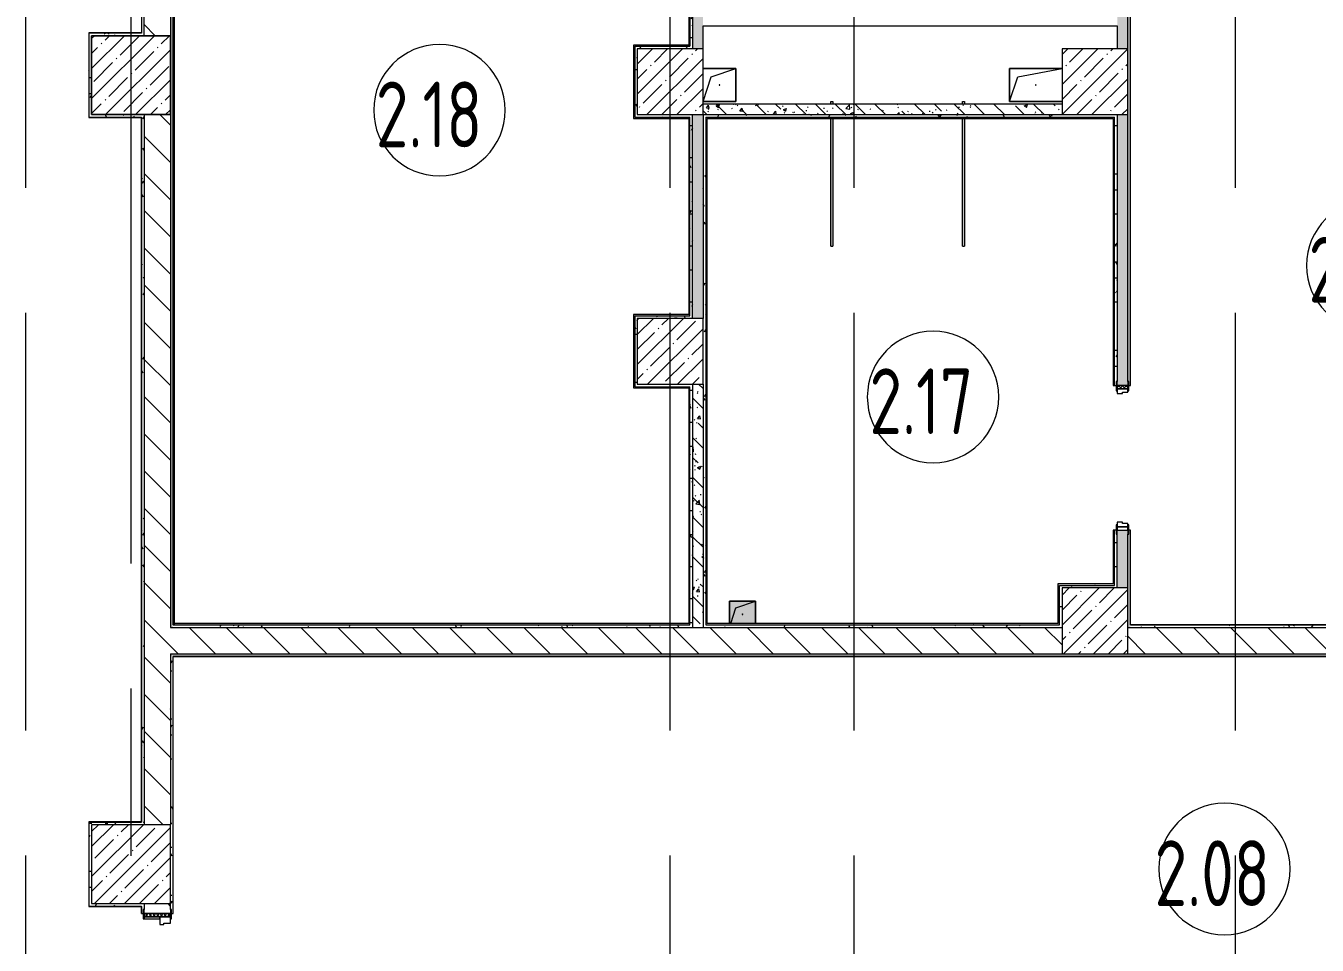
# Model space of a CAD drawing. Header units: millimetres. Extents: x -625 to 415037, y -3642 to 102118.
# Drawn here: x 214432 to 224252, y 16383 to 23374 of the extents above; entities that cross this region are included whole.
import ezdxf

# ---------------------------------------------------------------- set-up
doc = ezdxf.new("R2010")
doc.units = ezdxf.units.MM
doc.linetypes.add('Осевая', pattern=[6350, 1270, -952.5, 3175, -952.5])
for name, color, linetype, lineweight in [('A-AREA-IDEN', 7, 'Continuous', 9), ('A-DOOR-FRAM-2', 7, 'Continuous', 5), ('A-GENM', 7, 'Continuous', 9), ('A-WALL', 7, 'Continuous', 5), ('I-WALL', 7, 'Continuous', 5), ('S-COLS', 7, 'Continuous', 9), ('S-COLS-1', 7, 'Continuous', 5), ('Оси', 7, 'Continuous', 9), ('Оси-2', 7, 'Осевая', 9)]:
    doc.layers.add(name, color=color, linetype=linetype, lineweight=lineweight)
doc.layers.add('A-AREA-PATT-2', color=7, linetype='Continuous', lineweight=5, true_color=0xcde0ef, transparency=1)
for name, color, linetype, lineweight, true_color in [('A-DOOR-1', 7, 'Continuous', 5, 0xc0c0c0), ('A-DOOR-FRAM-1', 7, 'Continuous', 5, 0xc0c0c0), ('A-WALL-1', 9, 'Continuous', 5, 0x808080), ('A-WALL-FNSH-1', 9, 'Continuous', 5, 0x808080)]:
    doc.layers.add(name, color=color, linetype=linetype, lineweight=lineweight, true_color=true_color)
doc.layers.get('A-DOOR-1').off()
doc.styles.add('СПДС', font='ГОСТ тип А.ttf', dxfattribs={"width": 0.9})
pattern_1 = [(135, (148772.12, -0.94), (-141.42136, -141.42136), [])]
pattern_2 = [(135, (148772.12, -0.94), (-150.8683, -150.8683), [213.36, -35.56, 7.112, -35.56]), (135, (148772.12, 149.83), (-150.8683, -150.8683), []), (50, (148772.12, -0.94), (255.05767, -22.3145), [26.67, -293.37]), (355, (148772.12, -0.94), (-49.3404, 267.4791), [21.336, -234.696]), (100.451, (148793.38, -2.8), (205.7195, 245.16356), [22.666, -249.326]), (46.184, (148772.12, 70.18), (379.511, -58.86), [40.005, -440.055]), (96.636, (148803.75, 65.27), (332.3634, 346.3991), [33.999, -373.989]), (351.184, (148772.12, 70.18), (332.3669, 346.3953), [32.004, -352.044]), (21, (148807.68, 52.4), (212.26017, -143.1711), [26.67, -293.37]), (326, (148807.68, 52.4), (86.5224, 257.8632), [21.336, -234.696]), (71.451, (148825.37, 40.47), (298.78395, 114.6901), [22.666, -249.326]), (37.5, (148772.12, -0.94), (4.32385, 118.37751), [6.706, -225.146, 6.706, -231.546, -235.585]), (37.5, (148772.12, -0.94), (4.32385, 118.37751), [-470.103, 6.706, -228.879]), (7.5, (148772.12, -0.94), (93.54758, 140.2533), [6.706, -129.134, 6.706, -219.812, -89.789]), (7.5, (148772.12, -0.94), (93.54758, 140.2533), [-362.356, 6.706, -83.083]), (327.5, (148692.82, -0.94), (189.82734, -8.02019), [6.706, -82.194, 6.706, -270.662, -368.046]), (327.5, (148692.82, -0.94), (189.82734, -8.02019), [-366.268, 6.706, -361.34]), (317.5, (148657.26, -0.94), (207.38114, 35.59764), [6.706, -108.864, 6.706, -177.495, -261.366]), (317.5, (148657.26, -0.94), (207.38114, 35.59764), [-299.771, 6.706, -254.66])]
pattern_3 = [(0, (148772.123, -0.94), (243.84, 60.96), [20.117, -162.763, 20.117, -162.763, -975.36]), (0, (148772.123, -0.94), (243.84, 60.96), [-365.76, 20.117, -345.643, 20.117, -162.763, -426.72]), (0, (148772.123, -0.94), (243.84, 60.96), [-914.4, 20.117, -101.803, 20.117, -284.683]), (120, (148863.563, 29.54), (-174.71291, 180.691634), [20.117, -162.763, 20.117, -162.763, -975.36]), (120, (148863.563, 29.54), (-174.71291, 180.691634), [-365.76, 20.117, -345.643, 20.117, -162.763, -426.72]), (120, (148863.563, 29.54), (-174.71291, 180.691634), [-914.4, 20.117, -101.803, 20.117, -284.683]), (240, (148894.043, 151.46), (-69.12709, -241.651634), [20.117, -162.763, 20.117, -162.763, -975.36]), (240, (148894.043, 151.46), (-69.12709, -241.651634), [-365.76, 20.117, -345.643, 20.117, -162.763, -426.72]), (240, (148894.043, 151.46), (-69.12709, -241.651634), [-914.4, 20.117, -101.803, 20.117, -284.683])]

# ---------------------------------------------------------------- blocks, each defined once
blk = doc.blocks.new('BSC_Колонна _Прямоугольная - 600х600-V299-Объем проектирования 2 этажа')
at = {"layer": 'S-COLS-1'}
h = blk.add_hatch(dxfattribs=at)
h.set_pattern_fill('FP_31', color=256, style=0, pattern_type=2)
h.set_pattern_definition([(45, (-66460, -17000), (-114.04925, 114.04925), []), (45, (-66345.95, -17000), (-114.04925, 114.04925), [201.613, -40.323, 6.706, -33.617])])
h.paths.add_polyline_path([(100, -300), (300, -300), (300, 300), (-300, 300), (-300, -300)])
for p, q in [((300, 300), (-300, 300)), ((-300, 300), (-300, -300)), ((300, -300), (300, 300)), ((-300, -300), (300, -300))]:
    blk.add_line(p, q, dxfattribs=at)
blk = doc.blocks.new('110_Дверь_СКБ_2Ст - Д-6_л__ ДОО_Дв_1450x2100h_Дверь из раздевальной в коридор-25835678-Объем проектирования 2 этажа')
at = {"layer": 'A-DOOR-FRAM-2'}
h = blk.add_hatch(dxfattribs=at)
h.set_pattern_fill('FP_40', color=256, style=0, pattern_type=2)
h.set_pattern_definition([(45, (-546.384, 164.685), (-14.1421, 14.1421), []), (135, (-546.384, 164.685), (-14.1421, -14.1421), [])])
h.paths.add_polyline_path([(-687.5, 86.4), (-687.5, 100), (-712.5, 100), (-712.5, -100), (-687.5, -100), (-687.5, -47)])
at = {"layer": 'A-DOOR-FRAM-1'}
for p, q in [((-672.5, 108), (-742.5, 108)), ((-742.5, 108), (-742.5, 100)), ((-742.5, 100), (-672.5, 100)), ((-687.5, 100), (-712.5, 100)), ((-712.5, 100), (-712.5, -100)), ((-637.5, 100), (-687.5, 100)), ((-687.5, 100), (-687.5, 20)), ((-687.5, -100), (-687.5, 100)), ((-672.5, 100), (-672.5, 108)), ((-637.5, 50), (-637.5, 100)), ((662.5, 100), (662.5, 50)), ((712.5, 100), (662.5, 100)), ((767.5, 108), (697.5, 108)), ((697.5, 108), (697.5, 100)), ((697.5, 100), (767.5, 100)), ((712.5, 20), (712.5, 100)), ((737.5, 100), (712.5, 100)), ((712.5, 100), (712.5, -100)), ((737.5, -100), (737.5, 100)), ((767.5, 100), (767.5, 108)), ((-687.5, 20), (-627.5, 20)), ((-672.5, 20), (-687.5, 20)), ((-687.5, 20), (-687.5, -100)), ((-672.5, -100), (-672.5, 20)), ((-627.5, 50), (-637.5, 50)), ((-627.5, 20), (-627.5, 50)), ((662.5, 50), (652.5, 50)), ((652.5, 50), (652.5, 20)), ((652.5, 20), (712.5, 20)), ((712.5, 20), (697.5, 20)), ((697.5, 20), (697.5, -100)), ((712.5, -100), (712.5, 20)), ((-672.5, -100), (-742.5, -100)), ((-742.5, -100), (-742.5, -108)), ((-742.5, -108), (-672.5, -108)), ((-712.5, -100), (-687.5, -100)), ((-687.5, -100), (-672.5, -100)), ((-672.5, -108), (-672.5, -100)), ((697.5, -100), (712.5, -100)), ((767.5, -100), (697.5, -100)), ((697.5, -100), (697.5, -108)), ((697.5, -108), (767.5, -108)), ((712.5, -100), (737.5, -100)), ((767.5, -108), (767.5, -100))]:
    blk.add_line(p, q, dxfattribs=at)
blk = doc.blocks.new('BSC_Колонна _Прямоугольная - 500х500-V324-Объем проектирования 2 этажа')
at = {"layer": 'S-COLS-1'}
h = blk.add_hatch(dxfattribs=at)
h.set_pattern_fill('FP_73', color=256, style=0, pattern_type=2)
h.set_pattern_definition([(45, (-73790, -22950), (-114.04925, 114.04925), []), (45, (-73675.95, -22950), (-114.04925, 114.04925), [201.613, -40.323, 6.706, -33.617])])
h.paths.add_polyline_path([(167.4, -250), (250, -250), (250, 250), (-250, 250), (-250, -250)])
for p, q in [((250, 250), (-250, 250)), ((-250, 250), (-250, -250)), ((250, -250), (250, 250)), ((-250, -250), (250, -250))]:
    blk.add_line(p, q, dxfattribs=at)
blk = doc.blocks.new('BSC_Колонна _Прямоугольная - 500х500-V325-Объем проектирования 2 этажа')
at = {"layer": 'S-COLS-1'}
h = blk.add_hatch(dxfattribs=at)
h.set_pattern_fill('FP_74', color=256, style=0, pattern_type=2)
h.set_pattern_definition([(45, (-70560, -22950), (-114.04925, 114.04925), []), (45, (-70445.95, -22950), (-114.04925, 114.04925), [201.613, -40.323, 6.706, -33.617])])
h.paths.add_polyline_path([(-250, -250), (250, -250), (250, 250), (-250, 250), (-250, 206.7)])
for p, q in [((250, 250), (-250, 250)), ((-250, 250), (-250, -250)), ((250, -250), (250, 250)), ((-250, -250), (250, -250))]:
    blk.add_line(p, q, dxfattribs=at)
blk = doc.blocks.new('110_Дверь_СКБ_1Ст_Внутренняя1 - Д-4 1100x2100h_су мгн-32391219-Объем проектирования 2 этажа')
at = {"layer": 'A-DOOR-FRAM-2'}
h = blk.add_hatch(dxfattribs=at)
h.set_pattern_fill('FP_200', color=256, style=0, pattern_type=2)
h.set_pattern_definition([(45, (-371.384, 104.685), (-14.1421, 14.1421), []), (135, (-371.384, 104.685), (-14.1421, -14.1421), [])])
h.paths.add_polyline_path([(-512.5, -39.7), (-512.5, 40), (-537.5, 40), (-537.5, -40), (-512.5, -40)])
at = {"layer": 'A-DOOR-FRAM-1'}
for p, q in [((-497.5, 48), (-567.5, 48)), ((-567.5, 48), (-567.5, 40)), ((-567.5, 40), (-497.5, 40)), ((-512.5, 40), (-537.5, 40)), ((-537.5, 40), (-537.5, -40)), ((-487.5, 40), (-512.5, 40)), ((-512.5, 40), (-512.5, -40)), ((-512.5, -40), (-512.5, 40)), ((-497.5, 40), (-512.5, 40)), ((-512.5, 40), (-512.5, 39)), ((-512.5, 39), (-497.5, 39)), ((-497.5, 40), (-497.5, 48)), ((-497.5, 39), (-497.5, 40)), ((-487.5, 0), (-487.5, 40)), ((-477.5, 0), (-487.5, 0)), ((-477.5, -40), (-477.5, 0)), ((512.5, 0), (502.5, 0)), ((502.5, 0), (502.5, -40)), ((512.5, 40), (512.5, 0)), ((537.5, 40), (512.5, 40)), ((592.5, 48), (522.5, 48)), ((522.5, 48), (522.5, 40)), ((537.5, 40), (522.5, 40)), ((522.5, 40), (522.5, 39)), ((522.5, 40), (592.5, 40)), ((522.5, 39), (537.5, 39)), ((537.5, -40), (537.5, 40)), ((562.5, 40), (537.5, 40)), ((537.5, 40), (537.5, -40)), ((537.5, 39), (537.5, 40)), ((562.5, -40), (562.5, 40)), ((592.5, 40), (592.5, 48)), ((-497.5, -40), (-567.5, -40)), ((-567.5, -40), (-567.5, -48)), ((-567.5, -48), (-497.5, -48)), ((-537.5, -40), (-512.5, -40)), ((-497.5, -39), (-512.5, -39)), ((-512.5, -39), (-512.5, -40)), ((-512.5, -40), (-477.5, -40)), ((-512.5, -40), (-497.5, -40)), ((-497.5, -40), (-497.5, -39)), ((-497.5, -48), (-497.5, -40)), ((502.5, -40), (537.5, -40)), ((537.5, -39), (522.5, -39)), ((522.5, -39), (522.5, -40)), ((522.5, -40), (537.5, -40)), ((592.5, -40), (522.5, -40)), ((522.5, -40), (522.5, -48)), ((522.5, -48), (592.5, -48)), ((537.5, -40), (537.5, -39)), ((537.5, -40), (562.5, -40)), ((592.5, -48), (592.5, -40))]:
    blk.add_line(p, q, dxfattribs=at)
blk = doc.blocks.new('131_Сантехническая перегородка - СП-2-V334-Объем проектирования 2 этажа')
at = {"layer": 'A-GENM'}
for p, q in [((0, 8), (969, 8)), ((0, 8), (0, -8)), ((1080, 8), (1100, 8)), ((1100, 8), (1100, -8)), ((969, -8), (0, -8)), ((1100, -8), (1080, -8))]:
    blk.add_line(p, q, dxfattribs=at)
blk = doc.blocks.new('GM_Отверстие прямоугольное _в плите_ - Отверстие-V382-Объем проектирования 2 этажа')
at = {"layer": 'A-GENM'}
for p, q in [((-100, -69), (-100, 100)), ((-100, 100), (100, 100)), ((100, 100), (-100, 100)), ((-100, 100), (-100, -69)), ((-50, 50), (100, 100)), ((100, 100), (100, -69)), ((100, -69), (100, 100)), ((-89.7, -69), (-50, 50))]:
    blk.add_line(p, q, dxfattribs=at)
for start, end in [(360, 180), (180, 360)]:
    blk.add_arc((0, 0), 2.5, start, end, dxfattribs=at)
blk = doc.blocks.new('GM_Отверстие прямоугольное _в плите_ - Отверстие-21612502-Объем проектирования 2 этажа')
at = {"layer": 'A-GENM'}
for p, q in [((-200, -125), (-200, 125)), ((-200, 125), (200, 125)), ((200, 125), (-200, 125)), ((-200, 125), (-200, -125)), ((-137.5, 62.5), (200, 125)), ((-200, -125), (-137.5, 62.5)), ((200, -125), (-200, -125)), ((-200, -125), (200, -125))]:
    blk.add_line(p, q, dxfattribs=at)
for start, end in [(360, 180), (180, 360)]:
    blk.add_arc((0, 0), 2.5, start, end, dxfattribs=at)
blk = doc.blocks.new('GM_Отверстие прямоугольное _в плите_ - Отверстие-V387-Объем проектирования 2 этажа')
at = {"layer": 'A-GENM'}
for p, q in [((-125, 125), (125, 125)), ((125, 125), (-125, 125)), ((-62.5, 62.5), (125, 125)), ((125, 125), (125, -125)), ((125, -125), (125, 125)), ((-125, -125), (-62.5, 62.5)), ((125, -125), (-125, -125)), ((-125, -125), (125, -125))]:
    blk.add_line(p, q, dxfattribs=at)
for start, end in [(360, 180), (180, 360)]:
    blk.add_arc((0, 0), 2.5, start, end, dxfattribs=at)
blk = doc.blocks.new('BSC_Колонна _Прямоугольная - 500х500-V388-Объем проектирования 2 этажа')
at = {"layer": 'S-COLS-1'}
h = blk.add_hatch(dxfattribs=at)
h.set_pattern_fill('FP_132', color=256, style=0, pattern_type=2)
h.set_pattern_definition([(45, (-70560, -20900), (-114.04925, 114.04925), []), (45, (-70445.95, -20900), (-114.04925, 114.04925), [201.613, -40.323, 6.706, -33.617])])
h.paths.add_polyline_path([(170, -250), (250, -250), (250, 250), (-250, 250), (-250, -250)])
for p, q in [((250, 250), (-250, 250)), ((-250, 250), (-250, -250)), ((250, -250), (250, 250)), ((-250, -250), (250, -250))]:
    blk.add_line(p, q, dxfattribs=at)
blk = doc.blocks.new('BSC_Колонна _Прямоугольная - 500х500-V393-Объем проектирования 2 этажа')
at = {"layer": 'S-COLS-1'}
h = blk.add_hatch(dxfattribs=at)
h.set_pattern_fill('FP_135', color=256, style=0, pattern_type=2)
h.set_pattern_definition([(45, (-73790, -18850), (-114.04925, 114.04925), []), (45, (-73675.95, -18850), (-114.04925, 114.04925), [201.613, -40.323, 6.706, -33.617])])
h.paths.add_polyline_path([(-250, -250), (250, -250), (250, 250), (-250, 250), (-250, -150.6)])
for p, q in [((250, 250), (-250, 250)), ((-250, 250), (-250, -250)), ((250, -250), (250, 250)), ((-250, -250), (250, -250))]:
    blk.add_line(p, q, dxfattribs=at)
blk = doc.blocks.new('Марка_Помещения - Номер-25198446-Объем проектирования 2 этажа')
at = {"layer": 'A-AREA-IDEN'}
for start, end in [(360, 180), (180, 360)]:
    blk.add_arc((0, 0), 2.5, start, end, dxfattribs=at)

msp = doc.modelspace()

# ---------------------------------------------------------------- hatches: boundary and pattern name
at = {"layer": 'A-AREA-PATT-2'}
h = msp.add_hatch(color=256, dxfattribs=at)
h.paths.add_polyline_path([(217544, 18823.6), (219477.6, 18823.6), (219477.6, 20624.6), (219057.6, 20624.6), (219057.6, 21173.6), (219477.6, 21173.6), (219477.6, 22674.6), (219057.6, 22674.6), (219057.6, 23223.6), (219477.6, 23223.6), (219477.6, 26324.6), (218783.2, 26324.6), (218783.2, 26349.1), (218778.7, 26346.8), (218778.7, 26320.1), (219473.1, 26320.1), (219473.1, 23228.1), (219053.1, 23227.6), (219053.5, 22670.1), (219473.1, 22670.1), (219473.1, 21178.1), (219053.1, 21178.1), (219053.1, 20620.1), (219473.1, 20620.1), (219473.1, 18828.1), (215561.1, 18828.5), (215561.1, 24049.1), (215556.6, 24049.1), (215556.6, 18823.6), (217417.1, 18823.6)])
h.paths.add_polyline_path([(215561.1, 25949.1), (215561.1, 26349.1), (215556.6, 26349.1), (215556.6, 25949.1)])
msp.add_hatch(color=256, dxfattribs=at).paths.add_polyline_path([(219782.1, 18824.6), (222286.6, 18824.6), (222286.6, 19124.6), (222706.6, 19124.6), (222706.6, 19539.1), (222701.1, 19539.1), (222701.1, 19130.1), (222281.1, 19130.1), (222281.1, 18830.1), (219982.1, 18830.1), (219982.1, 18999.1), (219782.1, 18999.1), (219782.1, 18830.1), (219613.1, 18830.1), (219613.1, 22668.1), (220554.1, 22668.1), (220554.1, 21699.1), (220570.1, 21699.1), (220570.1, 22668.1), (221554.1, 22668.1), (221554.1, 21699.1), (221570.1, 21699.1), (221570.1, 22668.1), (222701.1, 22668.1), (222701.1, 20639.1), (222706.6, 20639.1), (222705.7, 22673.6), (219607.6, 22673.6), (219607.6, 18824.6), (219625.8, 18824.6)])
at = {"layer": 'I-WALL'}
h = msp.add_hatch(dxfattribs=at)
h.set_pattern_fill('FP_191', color=256, style=0, pattern_type=2)
h.set_pattern_definition(pattern_3)
h.paths.add_polyline_path([(215532.1, 18799.1), (215552.1, 18799.1), (215552.1, 24049.1), (215540.1, 24049.1), (215540.1, 24019.1), (215532.1, 24019.1), (215532.1, 18819.1)])
h.paths.add_polyline_path([(215540.1, 25949.1), (215552.1, 25949.1), (215552.1, 26879.1), (215532.1, 26879.1), (215532.1, 25979.1), (215540.1, 25979.1)])
h = msp.add_hatch(dxfattribs=at)
h.set_pattern_fill('FP_191', color=256, style=0, pattern_type=2)
h.set_pattern_definition(pattern_3)
h.paths.add_polyline_path([(222832.1, 18799.1), (222832.1, 19539.1), (222820.1, 19539.1), (222820.1, 19509.1), (222812.1, 19509.1), (222812.1, 18799.1)])
h.paths.add_polyline_path([(222820.1, 20639.1), (222832.1, 20639.1), (222832.1, 25199.1), (222820.1, 25199.1), (222820.1, 25169.1), (222812.1, 25169.1), (222812.3, 20669.1), (222820.1, 20669.1)])
h.paths.add_polyline_path([(222832.1, 26299.1), (222832.1, 26879.1), (222812.1, 26878.1), (222812.1, 26329.1), (222820.1, 26329.1), (222820.1, 26299.1)])
h = msp.add_hatch(dxfattribs=at)
h.set_pattern_fill('FP_41', color=256, style=0, pattern_type=2)
h.set_pattern_definition(pattern_2)
h.paths.add_polyline_path([(219502.4, 21149.1), (219582.1, 21149.1), (219582.1, 22699.1), (219502.1, 22699.1), (219502.1, 21149.1)])
h.paths.add_polyline_path([(219546.6, 23199.1), (219582.1, 23199.1), (219582.1, 26616.6), (219576.9, 26599.1), (219502.1, 26599.1), (219502.1, 23199.1)])
h = msp.add_hatch(dxfattribs=at)
h.set_pattern_fill('FP_41', color=256, style=0, pattern_type=2)
h.set_pattern_definition(pattern_2)
h.paths.add_polyline_path([(222812.1, 19099.1), (222812.1, 19539.1), (222732.1, 19539.1), (222732.1, 19099.1), (222737.1, 19099.1)])
h.paths.add_polyline_path([(222812.1, 20639.1), (222812.1, 22699.1), (222732.1, 22699.1), (222732.1, 20639.1)])
h.paths.add_polyline_path([(222812.1, 23199.1), (222812.1, 25199.1), (222732.1, 25199.1), (222732.1, 23199.1), (222746, 23199.1)])
h.paths.add_polyline_path([(222732.1, 26299.1), (222812.1, 26299.1), (222812.1, 26586.6), (222732.1, 26586.6), (222732.1, 26329.1)])
h = msp.add_hatch(dxfattribs=at)
h.set_pattern_fill('FP_191', color=256, style=0, pattern_type=2)
h.set_pattern_definition(pattern_3)
h.paths.add_polyline_path([(215332.1, 23319.1), (215331.3, 24019.1), (215324.1, 24019.1), (215324.1, 24049.1), (215312.1, 24049.1), (215312.1, 23320.1)])
h.paths.add_polyline_path([(215312.1, 25949.1), (215324.1, 25949.1), (215324.1, 25979.1), (215332.1, 25979.1), (215332.1, 26499.1), (215312.1, 26478.1), (215312.1, 26084.8)])
h.paths.add_polyline_path([(215312.1, 26479.1), (215332.1, 26499.1), (215312.1, 26499.1)])
h = msp.add_hatch(dxfattribs=at)
h.set_pattern_fill('FP_23', color=256, style=0, pattern_type=2)
h.set_pattern_definition(pattern_1)
h.paths.add_polyline_path([(215532.1, 12299.1), (215532.1, 15174.1), (215332.1, 15174.1), (215332.1, 12299.1)])
h.paths.add_polyline_path([(215375.8, 16624.1), (215532.1, 16624.1), (215532.1, 16699.1), (215332.1, 16699.1), (215332.1, 16624.1)])
h.paths.add_polyline_path([(215395.3, 17299.1), (215532.1, 17299.1), (215532.1, 22699.1), (215332.1, 22699.1), (215332.1, 17299.1), (215389.3, 17299.1)])
h.paths.add_polyline_path([(215332.1, 23299.1), (215532.1, 23299.1), (215532.1, 24049.1), (215332.1, 24049.1), (215332.1, 23319.1)])
h.paths.add_polyline_path([(215429, 25949.1), (215532.1, 25949.1), (215532.1, 26499.1), (215332.1, 26499.1), (215332.1, 25949.1)])
h = msp.add_hatch(dxfattribs=at)
h.set_pattern_fill('FP_191', color=256, style=0, pattern_type=2)
h.set_pattern_definition(pattern_3)
h.paths.add_polyline_path([(219482.1, 23219.1), (219502.1, 23219.1), (219502.1, 26329.1), (219482.1, 26329.1), (219482.1, 23219.5)])
h = msp.add_hatch(dxfattribs=at)
h.set_pattern_fill('FP_191', color=256, style=0, pattern_type=2)
h.set_pattern_definition(pattern_3)
h.paths.add_polyline_path([(214912.1, 22699.1), (214932.1, 22699.1), (214932.1, 23319.1), (214912.1, 23319.1), (214912.1, 22711.7)])
h = msp.add_hatch(dxfattribs=at)
h.set_pattern_fill('FP_191', color=256, style=0, pattern_type=2)
h.set_pattern_definition(pattern_3)
h.paths.add_polyline_path([(215326.6, 23299.1), (215332.1, 23299.1), (215311.1, 23319.1), (214932.1, 23319.1), (214932.1, 23299.1), (215312.1, 23299.1)])
h.paths.add_polyline_path([(215332.1, 23299.1), (215332.1, 23319.1), (215312.1, 23319.1), (215327.8, 23303.4)])
h = msp.add_hatch(dxfattribs=at)
h.set_pattern_fill('FP_191', color=256, style=0, pattern_type=2)
h.set_pattern_definition(pattern_3)
h.paths.add_polyline_path([(219062.1, 22699.1), (219082.1, 22699.1), (219082.1, 23219.1), (219062.1, 23219.1), (219062.1, 22705.8)])
h = msp.add_hatch(dxfattribs=at)
h.set_pattern_fill('FP_191', color=256, style=0, pattern_type=2)
h.set_pattern_definition(pattern_3)
h.paths.add_polyline_path([(219502.1, 23199.1), (219502.1, 23219.1), (219082.1, 23219.1), (219082.1, 23199.1), (219495.3, 23199.1)])
h = msp.add_hatch(dxfattribs=at)
h.set_pattern_fill('FP_191', color=256, style=0, pattern_type=2)
h.set_pattern_definition(pattern_3)
h.paths.add_polyline_path([(214912.1, 22679.1), (215312.1, 22679.1), (215312.1, 22699.1), (214912.1, 22699.1)])
h = msp.add_hatch(dxfattribs=at)
h.set_pattern_fill('FP_191', color=256, style=0, pattern_type=2)
h.set_pattern_definition(pattern_3)
h.paths.add_polyline_path([(215332.1, 17299.1), (215332.1, 22699.1), (215312.1, 22678.1), (215312.1, 17299.1)])
h.paths.add_polyline_path([(215312.1, 22679.1), (215332.1, 22699.1), (215312.1, 22699.1)])
h = msp.add_hatch(dxfattribs=at)
h.set_pattern_fill('FP_191', color=256, style=0, pattern_type=2)
h.set_pattern_definition(pattern_3)
h.paths.add_polyline_path([(219460, 22679.1), (219482.1, 22679.6), (219482.1, 22699.1), (219062.1, 22699.1), (219062.1, 22679.1), (219350.8, 22679.1)])
h = msp.add_hatch(dxfattribs=at)
h.set_pattern_fill('FP_191', color=256, style=0, pattern_type=2)
h.set_pattern_definition(pattern_3)
h.paths.add_polyline_path([(219502.1, 21169.1), (219502.1, 22699.1), (219482.1, 22699.1), (219482.1, 21169.1)])
h = msp.add_hatch(dxfattribs=at)
h.set_pattern_fill('FP_41', color=256, style=0, pattern_type=2)
h.set_pattern_definition(pattern_2)
h.paths.add_polyline_path([(222312.1, 22699.1), (222312.1, 22779.1), (219582.1, 22779.1), (219582.1, 22699.1), (220434.9, 22699.1)])
h = msp.add_hatch(dxfattribs=at)
h.set_pattern_fill('FP_191', color=256, style=0, pattern_type=2)
h.set_pattern_definition(pattern_3)
h.paths.add_polyline_path([(220434.9, 22679.1), (222712.1, 22679.1), (222712.1, 22699.1), (219582.1, 22699.1), (219582.1, 22679.1), (219712.2, 22679.1)])
h = msp.add_hatch(dxfattribs=at)
h.set_pattern_fill('FP_191', color=256, style=0, pattern_type=2)
h.set_pattern_definition(pattern_3)
h.paths.add_polyline_path([(222712.1, 19119.1), (222732.1, 19119.1), (222729.9, 19509.1), (222724.1, 19509.1), (222724.1, 19539.1), (222712.1, 19539.1), (222712.1, 19130.1)])
h.paths.add_polyline_path([(222724.1, 20639.1), (222724.1, 20669.1), (222732.1, 20669.1), (222732.1, 22699.1), (222712.1, 22699.1), (222712.1, 20639.1)])
h = msp.add_hatch(dxfattribs=at)
h.set_pattern_fill('FP_191', color=256, style=0, pattern_type=2)
h.set_pattern_definition(pattern_3)
h.paths.add_polyline_path([(219582.1, 18819.1), (219602.1, 18819.1), (219602.1, 22679.1), (219582.1, 22678.9), (219582.1, 18819.3)])
h = msp.add_hatch(dxfattribs=at)
h.set_pattern_fill('FP_191', color=256, style=0, pattern_type=2)
h.set_pattern_definition(pattern_3)
h.paths.add_polyline_path([(219062.1, 20649.1), (219082.1, 20649.1), (219082.1, 21169.1), (219062.1, 21169.1), (219062.1, 21104.6)])
h = msp.add_hatch(dxfattribs=at)
h.set_pattern_fill('FP_191', color=256, style=0, pattern_type=2)
h.set_pattern_definition(pattern_3)
h.paths.add_polyline_path([(219502.1, 21149.1), (219502.1, 21169.1), (219082.1, 21169.1), (219082.1, 21149.1), (219501.1, 21149.1)])
h = msp.add_hatch(dxfattribs=at)
h.set_pattern_fill('FP_191', color=256, style=0, pattern_type=2)
h.set_pattern_definition(pattern_3)
h.paths.add_polyline_path([(219473.1, 20629.1), (219482.1, 20629.1), (219482.1, 20649.1), (219062.1, 20649.1), (219062.1, 20629.1), (219086.7, 20629.1)])
h = msp.add_hatch(dxfattribs=at)
h.set_pattern_fill('FP_191', color=256, style=0, pattern_type=2)
h.set_pattern_definition(pattern_3)
h.paths.add_polyline_path([(219502.1, 18799.1), (219502.1, 20649.1), (219482.1, 20649.1), (219482.1, 18799.1)])
h = msp.add_hatch(dxfattribs=at)
h.set_pattern_fill('FP_41', color=256, style=0, pattern_type=2)
h.set_pattern_definition(pattern_2)
h.paths.add_polyline_path([(219502.1, 18799.1), (219582.1, 18799.1), (219582.1, 20649.1), (219502.1, 20649.1), (219502.1, 19007.2)])
h = msp.add_hatch(dxfattribs=at)
h.set_pattern_fill('FP_191', color=256, style=0, pattern_type=2)
h.set_pattern_definition(pattern_3)
h.paths.add_polyline_path([(222292.1, 18819.1), (222312.1, 18819.1), (222312.1, 19119.1), (222292.1, 19119.1), (222292.1, 18830.1)])
h = msp.add_hatch(dxfattribs=at)
h.set_pattern_fill('FP_191', color=256, style=0, pattern_type=2)
h.set_pattern_definition(pattern_3)
h.paths.add_polyline_path([(222312.1, 19099.1), (222732.1, 19099.1), (222732.1, 19119.1), (222312.1, 19119.1)])
h = msp.add_hatch(dxfattribs=at)
h.set_pattern_fill('FP_23', color=256, style=0, pattern_type=2)
h.set_pattern_definition(pattern_1)
h.paths.add_polyline_path([(232872.8, 18599.1), (232972.1, 18599.1), (232972.1, 18799.1), (228952.1, 18799.1), (228952.1, 18599.1), (232721.4, 18599.1)])
h.paths.add_polyline_path([(222312.1, 18599.1), (222312.1, 18799.1), (215532.1, 18799.1), (215532.1, 18599.1), (220434.9, 18599.1)])
h.paths.add_polyline_path([(223273.4, 18599.1), (225012.1, 18599.1), (225012.1, 18799.1), (222812.1, 18799.1), (222812.1, 18599.1)])
h.paths.add_polyline_path([(226112.1, 18599.1), (227352.1, 18599.1), (227352.1, 18799.1), (226112.1, 18799.1)])
h = msp.add_hatch(dxfattribs=at)
h.set_pattern_fill('FP_191', color=256, style=0, pattern_type=2)
h.set_pattern_definition(pattern_3)
h.paths.add_polyline_path([(219482.1, 18799.1), (219482.1, 18819.1), (215552.1, 18819.1), (215552.1, 18799.1), (219397.1, 18799.1)])
h = msp.add_hatch(dxfattribs=at)
h.set_pattern_fill('FP_191', color=256, style=0, pattern_type=2)
h.set_pattern_definition(pattern_3)
h.paths.add_polyline_path([(220434.9, 18799.1), (222312.1, 18799.1), (222312.1, 18819.1), (219582.1, 18819.1), (219582.1, 18799.1), (219602.1, 18799.1)])
h = msp.add_hatch(dxfattribs=at)
h.set_pattern_fill('FP_191', color=256, style=0, pattern_type=2)
h.set_pattern_definition(pattern_3)
h.paths.add_polyline_path([(226362.1, 18799.1), (226362.1, 18819.1), (226112.1, 18819.1), (226112.6, 18807.1), (226142.1, 18807.1), (226142.1, 18799.1), (226342.1, 18799.1)])
h.paths.add_polyline_path([(224568.9, 18799.1), (224982.1, 18799.3), (224982.1, 18807.1), (225012.1, 18807.1), (225012.1, 18819.1), (222833.1, 18819.1), (222832.1, 18799.1), (224436, 18799.1)])
h = msp.add_hatch(dxfattribs=at)
h.set_pattern_fill('FP_191', color=256, style=0, pattern_type=2)
h.set_pattern_definition(pattern_3)
h.paths.add_polyline_path([(228952.1, 18579.1), (233231.1, 18579.1), (233232.1, 18599.1), (228982.1, 18598.9), (228982.1, 18591.1), (228952.1, 18591.1)])
h.paths.add_polyline_path([(226216.8, 18579.1), (227852.1, 18579.1), (227852.1, 18591.1), (227822.1, 18591.9), (227822.1, 18599.1), (226142.1, 18598.7), (226142.1, 18591.1), (226112.1, 18591.1), (226112.1, 18579.1), (226142.1, 18579.1)])
h.paths.add_polyline_path([(219082.1, 18579.1), (225012.1, 18579.1), (225012.1, 18591.1), (224982.1, 18591.9), (224982.1, 18599.1), (215532.1, 18599.1), (215553.1, 18579.1), (218989.4, 18579.1)])
h.paths.add_polyline_path([(215537, 18579.1), (215552.1, 18579.1), (215532.1, 18599.1), (215532.1, 18579.1)])
h = msp.add_hatch(dxfattribs=at)
h.set_pattern_fill('FP_191', color=256, style=0, pattern_type=2)
h.set_pattern_definition(pattern_3)
h.paths.add_polyline_path([(215532.1, 13599.1), (215552.1, 13599.1), (215552.1, 15174.1), (215540.1, 15174.1), (215540.1, 15144.1), (215532.1, 15144.1), (215532.1, 14951.2)])
h.paths.add_polyline_path([(215552.1, 16624.1), (215552.1, 18579.1), (215532.1, 18579), (215532.1, 16654.1), (215540.1, 16654.1), (215540.1, 16624.1)])
h = msp.add_hatch(dxfattribs=at)
h.set_pattern_fill('FP_191', color=256, style=0, pattern_type=2)
h.set_pattern_definition(pattern_3)
h.paths.add_polyline_path([(214932.1, 16699.1), (214932.1, 17319.1), (214912.1, 17319.1), (214912.1, 16699.1)])
h = msp.add_hatch(dxfattribs=at)
h.set_pattern_fill('FP_191', color=256, style=0, pattern_type=2)
h.set_pattern_definition(pattern_3)
h.paths.add_polyline_path([(214932.1, 17299.1), (215312.1, 17299.1), (215311.1, 17319.1), (214932.1, 17319.1)])
h = msp.add_hatch(dxfattribs=at)
h.set_pattern_fill('FP_191', color=256, style=0, pattern_type=2)
h.set_pattern_definition(pattern_3)
h.paths.add_polyline_path([(214937.5, 16679.1), (215312.1, 16679.1), (215312.1, 16699.1), (214912.1, 16699.1), (214912.1, 16679.1), (214932.1, 16679.1)])
h = msp.add_hatch(dxfattribs=at)
h.set_pattern_fill('FP_191', color=256, style=0, pattern_type=2)
h.set_pattern_definition(pattern_3)
h.paths.add_polyline_path([(215332.1, 12319.1), (215331.9, 15144.1), (215324.1, 15144.1), (215324.1, 15174.1), (215312.1, 15174.1), (215312.1, 12320.1)])
h.paths.add_polyline_path([(215324.1, 16624.1), (215324.1, 16654.1), (215332.1, 16654.1), (215332.1, 16699.1), (215312.1, 16678.1), (215312.1, 16624.1)])
h.paths.add_polyline_path([(215312.1, 16679.1), (215332.1, 16699.1), (215312.1, 16699.1)])
at = {"layer": 'S-COLS-1'}
h = msp.add_hatch(dxfattribs=at)
h.set_pattern_fill('FP_1', color=256, style=0, pattern_type=2)
h.set_pattern_definition([(45, (148772.12, -0.94), (-114.04925, 114.04925), []), (45, (148886.17, -0.94), (-114.04925, 114.04925), [201.612, -40.322, 6.706, -33.617])])
h.paths.add_polyline_path([(215532.1, 22699.1), (215532.1, 23299.1), (214932.1, 23299.1), (214932.1, 22699.1), (215332.1, 22699.1)])

# ---------------------------------------------------------------- linework, layer by layer
at = {"layer": 'A-WALL'}
for p, q in [((219502.1, 26616.6), (219502.1, 23199.1)), ((222812.1, 23199.1), (222812.1, 25169.1)), ((215332.1, 23299.1), (215332.1, 24019.1)), ((215532.1, 24019.1), (215532.1, 22699.1)), ((215552.1, 18819.1), (215552.1, 24049.1)), ((219082.1, 23219.1), (219482.1, 23219.1)), ((215532.1, 22699.1), (215532.1, 18799.1)), ((219502.1, 21149.1), (219502.1, 22699.1)), ((219582.1, 22699.1), (219582.1, 21149.1)), ((222732.1, 22699.1), (222732.1, 20669.1)), ((222812.1, 20669.1), (222812.1, 22699.1)), ((214912.1, 22679.1), (215312.1, 22679.1)), ((215312.1, 17319.1), (215312.1, 22679.1)), ((219062.1, 22679.1), (219482.1, 22679.1)), ((219482.1, 21169.1), (219482.1, 22679.1)), ((219602.1, 22679.1), (222712.1, 22679.1)), ((219602.1, 22679.1), (219602.1, 18819.1)), ((222712.1, 20639.1), (222712.1, 22679.1)), ((219062.1, 21169.1), (219482.1, 21169.1)), ((219062.1, 20629.1), (219482.1, 20629.1)), ((219482.1, 18819.1), (219482.1, 20629.1)), ((219582.1, 20649.1), (219582.1, 18799.1)), ((222712.1, 19119.1), (222712.1, 19539.1)), ((222732.1, 19099.1), (222732.1, 19509.1)), ((222812.1, 19099.1), (222812.1, 19509.1)), ((222832.1, 18819.1), (222832.1, 19539.1)), ((222292.1, 18819.1), (222292.1, 19119.1)), ((222312.1, 19119.1), (222712.1, 19119.1)), ((215532.1, 18799.1), (222312.1, 18799.1)), ((215552.1, 18819.1), (219482.1, 18819.1)), ((219602.1, 18819.1), (222292.1, 18819.1)), ((222812.1, 18799.1), (224982.1, 18799.1)), ((222832.1, 18819.1), (225012.1, 18819.1)), ((215532.1, 18599.1), (222312.1, 18599.1)), ((215532.1, 18599.1), (215532.1, 17299.1)), ((222812.1, 18599.1), (224982.1, 18599.1)), ((214912.1, 17319.1), (215312.1, 17319.1)), ((215332.1, 16699.1), (215332.1, 16654.1)), ((215532.1, 16654.1), (215532.1, 16699.1)), ((215312.1, 16624.1), (215312.1, 16679.1))]:
    msp.add_line(p, q, dxfattribs=at)
at = {"layer": 'A-WALL-1'}
for p, q in [((219482.1, 26329.1), (219482.1, 23219.1)), ((222832.1, 20639.1), (222832.1, 25199.1)), ((215312.1, 24049.1), (215312.1, 23319.1)), ((219582.1, 23374.1), (222732.1, 23374.1)), ((219582.1, 23199.1), (219582.1, 23374.1)), ((222732.1, 23374.1), (222732.1, 23199.1)), ((214912.1, 23319.1), (214912.1, 22679.1)), ((215312.1, 23319.1), (214912.1, 23319.1)), ((214932.1, 22699.1), (214932.1, 23299.1)), ((214932.1, 23299.1), (215532.1, 23299.1)), ((219062.1, 23219.1), (219062.1, 22679.1)), ((215532.1, 22699.1), (214932.1, 22699.1)), ((215332.1, 22699.1), (215332.1, 17299.1)), ((222312.1, 22779.1), (219582.1, 22779.1)), ((219582.1, 22699.1), (222312.1, 22699.1)), ((219062.1, 21169.1), (219062.1, 20629.1)), ((219502.1, 20649.1), (219502.1, 18799.1)), ((222712.1, 20639.1), (222724.1, 20639.1)), ((222820.1, 20639.1), (222832.1, 20639.1)), ((222724.1, 19539.1), (222712.1, 19539.1)), ((222832.1, 19539.1), (222820.1, 19539.1)), ((215552.1, 18579.1), (215553.1, 18579.1)), ((215552.1, 16624.1), (215552.1, 18579.1)), ((214912.1, 17319.1), (214912.1, 16679.1)), ((214912.1, 16679.1), (215312.1, 16679.1)), ((215312.1, 16624.1), (215324.1, 16624.1)), ((215540.1, 16624.1), (215552.1, 16624.1))]:
    msp.add_line(p, q, dxfattribs=at)
at = {"layer": 'A-WALL-FNSH-1'}
for p, q in [((219473.1, 26320.1), (219473.1, 23219.1)), ((222833.1, 20639.1), (222833.1, 25199.1)), ((215311.1, 24049.1), (215311.1, 23319.1)), ((215561.1, 24049.1), (215561.1, 18819.1)), ((215312.1, 23320.1), (214911.1, 23320.1)), ((214911.1, 23320.1), (214911.1, 22678.1)), ((219482.1, 23228.1), (219053.1, 23228.1)), ((219053.1, 23228.1), (219053.1, 22670.1)), ((219062.1, 23219.1), (219082.1, 23219.1)), ((214911.1, 22678.1), (215311.1, 22678.1)), ((215311.1, 22678.1), (215311.1, 17320.1)), ((219053.1, 22670.1), (219473.1, 22670.1)), ((219473.1, 22670.1), (219473.1, 21178.1)), ((219613.1, 22668.1), (222701.1, 22668.1)), ((219613.1, 18830.1), (219613.1, 22668.1)), ((222701.1, 22668.1), (222701.1, 20639.1)), ((219473.1, 21178.1), (219053.1, 21178.1)), ((219053.1, 21178.1), (219053.1, 20620.1)), ((222701.1, 20639.1), (222712.1, 20639.1)), ((222832.1, 20639.1), (222833.1, 20639.1)), ((219053.1, 20620.1), (219473.1, 20620.1)), ((219473.1, 20620.1), (219473.1, 18828.1)), ((222712.1, 19539.1), (222701.1, 19539.1)), ((222701.1, 19539.1), (222701.1, 19130.1)), ((222833.1, 19539.1), (222832.1, 19539.1)), ((222833.1, 18820.1), (222833.1, 19539.1)), ((222281.1, 19130.1), (222281.1, 18830.1)), ((222701.1, 19130.1), (222281.1, 19130.1)), ((222292.1, 19119.1), (222312.1, 19119.1)), ((219473.1, 18828.1), (215561.1, 18828.1)), ((222281.1, 18830.1), (219613.1, 18830.1)), ((225012.1, 18820.1), (222833.1, 18820.1)), ((225012.1, 18579.1), (215553.1, 18579.1)), ((215553.1, 16624.1), (215553.1, 18578.1)), ((215553.1, 18578.1), (225012.1, 18578.1)), ((215311.1, 17320.1), (214911.1, 17320.1)), ((214911.1, 17320.1), (214911.1, 16678.1)), ((214911.1, 16678.1), (215311.1, 16678.1)), ((215311.1, 16678.1), (215311.1, 16624.1)), ((215311.1, 16624.1), (215312.1, 16624.1)), ((215552.1, 16624.1), (215553.1, 16624.1))]:
    msp.add_line(p, q, dxfattribs=at)
at = {"layer": 'S-COLS'}
for p, q in [((215532.1, 23299.1), (215332.1, 23299.1)), ((215332.1, 22699.1), (215532.1, 22699.1))]:
    msp.add_line(p, q, dxfattribs=at)
at = {"layer": 'S-COLS-1'}
for p, q in [((215332.1, 23299.1), (214932.1, 23299.1)), ((214932.1, 23299.1), (214932.1, 22699.1)), ((215532.1, 22699.1), (215532.1, 23299.1)), ((214932.1, 22699.1), (215332.1, 22699.1))]:
    msp.add_line(p, q, dxfattribs=at)
at = {"layer": 'Оси'}
for p, q in [((214432.1, 22397.1), (214432.1, 27397.1)), ((215232.1, 22397.1), (215232.1, 27397.1)), ((219332.1, 22397.1), (219332.1, 27397.1)), ((220732.1, 22397.1), (220732.1, 27397.1)), ((223632.1, 22397.1), (223632.1, 27397.1))]:
    msp.add_line(p, q, dxfattribs=at)
at = {"layer": 'Оси-2'}
for p, q in [((214432.1, 3093.7), (214432.1, 22398.1)), ((214432.1, 3092.8), (214432.1, 22397.1)), ((215232.1, 4363.7), (215232.1, 22398.1)), ((215232.1, 4362.8), (215232.1, 22397.1)), ((219332.1, 3093.7), (219332.1, 22398.1)), ((219332.1, 3092.8), (219332.1, 22397.1)), ((220732.1, 3093.7), (220732.1, 22398.1)), ((220732.1, 3092.8), (220732.1, 22397.1)), ((223632.1, 3093.7), (223632.1, 22398.1)), ((223632.1, 3092.8), (223632.1, 22397.1))]:
    msp.add_line(p, q, dxfattribs=at)

# ---------------------------------------------------------------- block references
at = {"layer": 'A-AREA-IDEN', "xscale": 199.9999999999999, "yscale": 199.9999999999999, "zscale": 199.9999999999999}
for p in [(217577.5, 22732.5), (224670.8, 21551.8), (221331.3, 20551.8), (223547.2, 16962.5)]:
    msp.add_blockref('Марка_Помещения - Номер-25198446-Объем проектирования 2 этажа', p, dxfattribs=at)
at = {"layer": 'A-DOOR-1', "rotation": 269.9999999999999}
for name, p in [('110_Дверь_СКБ_1Ст_Внутренняя1 - Д-4 1100x2100h_су мгн-32391219-Объем проектирования 2 этажа', (222772.1, 20101.6)), ('110_Дверь_СКБ_2Ст - Д-6_л__ ДОО_Дв_1450x2100h_Дверь из раздевальной в коридор-25835678-Объем проектирования 2 этажа', (215432.1, 15911.6))]:
    msp.add_blockref(name, p, dxfattribs=at)
at = {"layer": 'A-GENM'}
for name, p in [('GM_Отверстие прямоугольное _в плите_ - Отверстие-V387-Объем проектирования 2 этажа', (219707.1, 22924.1)), ('GM_Отверстие прямоугольное _в плите_ - Отверстие-21612502-Объем проектирования 2 этажа', (222112.1, 22924.1)), ('GM_Отверстие прямоугольное _в плите_ - Отверстие-V382-Объем проектирования 2 этажа', (219882.1, 18899.1))]:
    msp.add_blockref(name, p, dxfattribs=at)
at = {"layer": 'A-GENM', "rotation": 90.00000000000006}
for p in [(220562.1, 21699.1), (221562.1, 21699.1)]:
    msp.add_blockref('131_Сантехническая перегородка - СП-2-V334-Объем проектирования 2 этажа', p, dxfattribs=at)
at = {"layer": 'S-COLS'}
for name, p in [('BSC_Колонна _Прямоугольная - 500х500-V325-Объем проектирования 2 этажа', (219332.1, 22949.1)), ('BSC_Колонна _Прямоугольная - 500х500-V324-Объем проектирования 2 этажа', (222562.1, 22949.1)), ('BSC_Колонна _Прямоугольная - 500х500-V388-Объем проектирования 2 этажа', (219332.1, 20899.1)), ('BSC_Колонна _Прямоугольная - 500х500-V393-Объем проектирования 2 этажа', (222562.1, 18849.1)), ('BSC_Колонна _Прямоугольная - 600х600-V299-Объем проектирования 2 этажа', (215232.1, 16999.1))]:
    msp.add_blockref(name, p, dxfattribs=at)

# ---------------------------------------------------------------- texts
at = {"layer": 'A-AREA-IDEN', "char_height": 500, "attachment_point": 1, "style": 'СПДС'}
for s, insert, width in [('2.18', (217093.7, 22949.7), 1212.151), ('2.15', (224187.1, 21768.9), 1212.151), ('2.17', (220847.5, 20768.9), 1212.151), ('2.08', (223015.8, 17179.7), 1327.594)]:
    msp.add_mtext(s, dxfattribs=dict(at, insert=insert, width=width))

doc.saveas('drawing.dxf')
